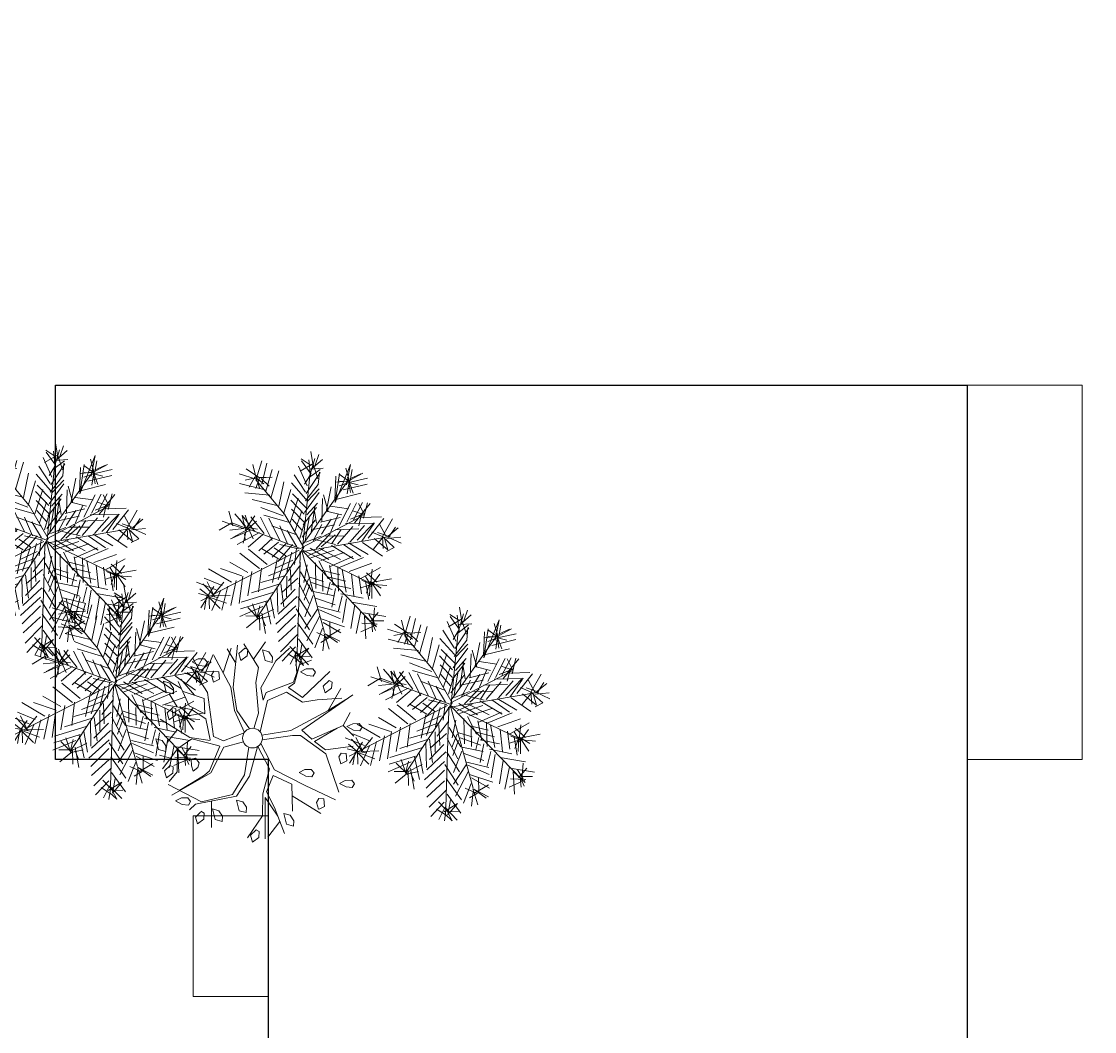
# Model space of a CAD drawing. Header units: millimetres. Extents: x -176651 to 388869, y -469666 to 486614.
# Drawn here: x 255969 to 270236, y 130625 to 144049 of the extents above; entities that cross this region are included whole.
import ezdxf

# ---------------------------------------------------------------- set-up
doc = ezdxf.new("R2010")
doc.units = ezdxf.units.MM
doc.layers.add('A- FURNITURE', color=252, linetype='Continuous', lineweight=0)
for name, color, linetype in [('ad-Plinth', 8, 'Continuous'), ('ad-Road', 8, 'Continuous'), ('ad-Road Hatch', 8, 'Continuous'), ('ad-Verandah', 8, 'Continuous')]:
    doc.layers.add(name, color=color, linetype=linetype)

# ---------------------------------------------------------------- blocks, each defined once
blk = doc.blocks.new('A$C4fb60e89')
at = {"layer": 'ad-Road Hatch', "ltscale": 5, "transparency": 33554687}
h = blk.add_hatch(dxfattribs=at)
h.set_pattern_fill('AR-HBONE', color=256, scale=15)
h.set_pattern_definition([(45, (-193247.7, -428758.8), (0, 2155.2615), [4572, -1524]), (135, (-192170.1, -427681.1), (2e-13, 2155.2615), [4572, -1524])])
h.paths.add_polyline_path([(175594, -250241), (169178, -249341), (167473, -249057), (167473, -138694), (101313, -138694), (101313, -199954), (101308, -237995), (101040, -268291), (101008, -280968), (101066, -293684), (101243, -311127), (100910, -319344), (100949, -333937), (100669, -366960), (100727, -390983), (100669, -404586), (100538, -420418), (100467, -428759), (92426, -427265), (92163, -427209), (92163, -321454), (24803, -321454), (24803, -412961), (15653, -411029), (15654, -321452), (-19535, -321452), (-34427, -319477), (-65207, -315395), (-171770, -301268), (-185854, -298333), (-193248, -296832), (-193244, -292908), (-191914, -285219), (-191839, -284679), (-183397, -286393), (-169723, -289243), (-53141, -304698), (-18730, -309262), (15653, -309262), (15653, 703), (24803, 1115), (24803, -129544), (92163, -129544), (92163, 15133), (101313, 17713), (101313, -129544), (167473, -129544), (167473, 35552), (175738, 37855), (175849, 28595), (175836, 25947), (175777, 14040), (175855, 2316), (175660, -18036), (175731, -34039), (175718, -46839), (175673, -63402), (175816, -82072), (175542, -106356), (175490, -124641), (175575, -145019), (175731, -168892), (175797, -181269), (175797, -192667), (175744, -208200), (175829, -223277), (175888, -234871)])
h.paths.add_polyline_path([(24803, -309264), (92163, -309264), (92163, -138694), (24803, -138694)], flags=16)
blk = doc.blocks.new('A$C92fa9908')
at = {"layer": 'ad-Plinth', "ltscale": 5}
blk.add_lwpolyline([(0, 13620), (12120, 13620), (12120, 0), (0, 0), (0, 4745), (2830, 4745), (2830, 8645), (0, 8645)], close=True, dxfattribs=at)
at = {"layer": 'ad-Verandah', "lineweight": 9}
for points in [[(12120, 13620), (13650, 13620), (13650, 8645), (12120, 8645)], [(2830, 7895), (1830, 7895), (1830, 5495), (2830, 5495)]]:
    blk.add_lwpolyline(points, close=True, dxfattribs=at)
blk = doc.blocks.new('zw$C194')
at = {"layer": 'ad-Plinth', "ltscale": 5}
blk.add_blockref('A$C92fa9908', (64583, -303164), dxfattribs=at)
blk = doc.blocks.new('etgetg')
at = {"color": 4, "transparency": 33554546}
for p, q in [((260795.957, 1945748.695, 129.914), (260795.755, 1945748.822, 129.914)), ((260795.863, 1945748.863, 129.914), (260796.003, 1945748.699, 129.914)), ((260795.957, 1945748.695, 129.914), (260796.091, 1945748.909, 129.914)), ((260795.959, 1945748.723, 129.914), (260795.966, 1945748.892, 129.914)), ((260796.01, 1945748.608, 129.914), (260796.151, 1945748.861, 129.914)), ((260796.711, 1945748.678, 129.914), (260796.604, 1945748.796, 129.914)), ((260796.732, 1945748.638, 129.914), (260796.753, 1945748.857, 129.914)), ((260796.762, 1945748.665, 129.914), (260796.846, 1945748.79, 129.914)), ((260796.034, 1945748.523, 129.914), (260795.726, 1945748.694, 129.914)), ((260795.952, 1945748.712, 129.914), (260795.812, 1945748.719, 129.914)), ((260795.948, 1945748.729, 129.914), (260795.841, 1945748.616, 129.914)), ((260796.003, 1945748.699, 129.914), (260795.918, 1945748.573, 129.914)), ((260796.197, 1945748.144, 129.914), (260795.951, 1945748.684, 129.914)), ((260795.959, 1945748.723, 129.914), (260795.968, 1945748.559, 129.914)), ((260795.963, 1945748.706, 129.914), (260796.038, 1945748.607, 129.914)), ((260795.97, 1945748.717, 129.914), (260796.092, 1945748.678, 129.914)), ((260796.003, 1945748.699, 129.914), (260796.17, 1945748.663, 129.914)), ((260796.025, 1945748.686, 129.914), (260796.098, 1945748.559, 129.914)), ((260796.039, 1945748.506, 129.914), (260796.197, 1945748.763, 129.914)), ((260796.079, 1945748.397, 129.914), (260796.274, 1945748.72, 129.914)), ((260796.544, 1945748.714, 129.914), (260796.588, 1945748.43, 129.914)), ((260796.752, 1945748.699, 129.914), (260796.546, 1945748.641, 129.914)), ((260796.678, 1945748.567, 129.914), (260796.603, 1945748.768, 129.914)), ((260796.649, 1945748.54, 129.914), (260796.782, 1945748.754, 129.914)), ((260796.666, 1945748.545, 129.914), (260796.698, 1945748.758, 129.914)), ((260796.698, 1945748.628, 129.914), (260796.877, 1945748.716, 129.914)), ((260796.74, 1945748.677, 129.914), (260796.748, 1945748.485, 129.914)), ((260796.076, 1945748.442, 129.914), (260795.765, 1945748.557, 129.914)), ((260796.152, 1945748.269, 129.914), (260796.301, 1945748.561, 129.914)), ((260796.31, 1945747.648, 129.914), (260796.655, 1945748.551, 129.914)), ((260796.524, 1945748.264, 129.914), (260796.395, 1945748.523, 129.914)), ((260796.545, 1945748.353, 129.914), (260796.461, 1945748.616, 129.914)), ((260796.55, 1945748.336, 129.914), (260796.802, 1945748.556, 129.914)), ((260796.655, 1945748.551, 129.914), (260796.561, 1945748.46, 129.914)), ((260796.643, 1945748.529, 129.914), (260796.809, 1945748.595, 129.914)), ((260796.687, 1945748.634, 129.914), (260796.854, 1945748.599, 129.914)), ((260796.791, 1945748.562, 129.914), (260796.733, 1945748.407, 129.914)), ((260796.802, 1945748.556, 129.914), (260796.791, 1945748.562, 129.914)), ((260797.219, 1945748.554, 129.914), (260796.889, 1945748.118, 129.914)), ((260797.095, 1945748.306, 129.914), (260797.219, 1945748.554, 129.914)), ((260797.144, 1945748.524, 129.914), (260797.146, 1945748.321, 129.914)), ((260795.495, 1945748.175, 129.914), (260795.492, 1945748.378, 129.914)), ((260795.834, 1945748.447, 129.914), (260796.13, 1945748.282, 129.914)), ((260796.186, 1945748.15, 129.914), (260796.363, 1945748.44, 129.914)), ((260796.341, 1945747.703, 129.914), (260797.143, 1945748.366, 129.914)), ((260796.502, 1945748.147, 129.914), (260796.371, 1945748.378, 129.914)), ((260796.733, 1945748.407, 129.914), (260796.512, 1945748.242, 129.914)), ((260796.889, 1945748.118, 129.914), (260797.046, 1945748.477, 129.914)), ((260796.989, 1945748.452, 129.914), (260796.89, 1945748.146, 129.914)), ((260797.147, 1945748.349, 129.914), (260796.974, 1945748.374, 129.914)), ((260797.141, 1945748.338, 129.914), (260797.019, 1945748.377, 129.914)), ((260797.125, 1945748.361, 129.914), (260797.04, 1945748.466, 129.914)), ((260797.136, 1945748.355, 129.914), (260797.118, 1945748.192, 129.914)), ((260797.133, 1945748.4, 129.914), (260797.151, 1945748.174, 129.914)), ((260797.158, 1945748.343, 129.914), (260797.221, 1945748.481, 129.914)), ((260797.16, 1945748.371, 129.914), (260797.319, 1945748.397, 129.914)), ((260797.164, 1945748.354, 129.914), (260797.347, 1945748.396, 129.914)), ((260795.491, 1945748.22, 129.914), (260795.303, 1945748.167, 129.914)), ((260795.375, 1945748.271, 129.914), (260795.616, 1945748.108, 129.914)), ((260795.666, 1945748.094, 129.914), (260795.491, 1945748.22, 129.914)), ((260795.656, 1945748.128, 129.914), (260795.563, 1945748.324, 129.914)), ((260795.655, 1945748.1, 129.914), (260795.605, 1945748.243, 129.914)), ((260795.642, 1945748.078, 129.914), (260795.651, 1945748.275, 129.914)), ((260795.758, 1945748.028, 129.914), (260795.651, 1945748.275, 129.914)), ((260795.655, 1945748.1, 129.914), (260795.813, 1945748.228, 129.914)), ((260795.7, 1945748.104, 129.914), (260795.69, 1945748.268, 129.914)), ((260795.756, 1945748.231, 129.914), (260795.868, 1945747.967, 129.914)), ((260796.174, 1945748.128, 129.914), (260795.918, 1945748.314, 129.914)), ((260796.242, 1945748.018, 129.914), (260796.43, 1945748.302, 129.914)), ((260796.448, 1945748.076, 129.914), (260796.328, 1945748.301, 129.914)), ((260796.717, 1945748.301, 129.914), (260796.46, 1945748.098, 129.914)), ((260796.534, 1945748.23, 129.914), (260796.731, 1945748.351, 129.914)), ((260796.741, 1945748.215, 129.914), (260796.649, 1945747.92, 129.914)), ((260796.739, 1945748.029, 129.914), (260796.893, 1945748.332, 129.914)), ((260796.767, 1945748.028, 129.914), (260796.766, 1945748.259, 129.914)), ((260797.135, 1945748.327, 129.914), (260796.999, 1945748.316, 129.914)), ((260797.362, 1945748.243, 129.914), (260797.036, 1945748.252, 129.914)), ((260797.129, 1945748.316, 129.914), (260797.073, 1945748.189, 129.914)), ((260797.135, 1945748.327, 129.914), (260797.388, 1945748.316, 129.914)), ((260797.135, 1945748.327, 129.914), (260797.245, 1945748.266, 129.914)), ((260795.627, 1945748.102, 129.914), (260795.442, 1945748.132, 129.914)), ((260795.454, 1945748.025, 129.914), (260795.671, 1945748.077, 129.914)), ((260795.666, 1945748.094, 129.914), (260795.568, 1945747.918, 129.914)), ((260796.293, 1945747.644, 129.914), (260795.655, 1945748.1, 129.914)), ((260795.671, 1945748.077, 129.914), (260795.815, 1945748.155, 129.914)), ((260795.672, 1945748.105, 129.914), (260795.799, 1945748.049, 129.914)), ((260795.683, 1945748.099, 129.914), (260795.709, 1945747.94, 129.914)), ((260795.948, 1945747.851, 129.914), (260795.878, 1945748.192, 129.914)), ((260795.93, 1945748.206, 129.914), (260796.22, 1945748.03, 129.914)), ((260795.984, 1945748.147, 129.914), (260796.048, 1945747.823, 129.914)), ((260796.328, 1945747.653, 129.914), (260796.197, 1945748.144, 129.914)), ((260796.27, 1945747.887, 129.914), (260796.433, 1945748.127, 129.914)), ((260796.421, 1945747.976, 129.914), (260796.306, 1945748.184, 129.914)), ((260796.402, 1945747.943, 129.914), (260796.63, 1945748.119, 129.914)), ((260796.476, 1945747.816, 129.914), (260796.614, 1945748.142, 129.914)), ((260796.481, 1945748.058, 129.914), (260796.661, 1945748.173, 129.914)), ((260796.576, 1945747.918, 129.914), (260796.595, 1945748.081, 129.914)), ((260797.036, 1945747.993, 129.914), (260796.815, 1945748.088, 129.914)), ((260796.925, 1945748.156, 129.914), (260797.251, 1945748.147, 129.914)), ((260795.704, 1945748.059, 129.914), (260795.42, 1945748.015, 129.914)), ((260795.813, 1945747.997, 129.914), (260795.483, 1945747.922, 129.914)), ((260795.618, 1945748.034, 129.914), (260795.603, 1945747.956, 129.914)), ((260795.851, 1945747.962, 129.914), (260795.615, 1945747.849, 129.914)), ((260795.996, 1945748.04, 129.914), (260796.285, 1945747.835, 129.914)), ((260796.135, 1945747.746, 129.914), (260796.096, 1945748.013, 129.914)), ((260796.176, 1945747.925, 129.914), (260796.244, 1945747.685, 129.914)), ((260796.366, 1945747.877, 129.914), (260796.278, 1945748.055, 129.914)), ((260796.311, 1945747.778, 129.914), (260796.45, 1945748.003, 129.914)), ((260796.345, 1945747.788, 129.914), (260796.572, 1945747.963, 129.914)), ((260796.514, 1945748.039, 129.914), (260796.37, 1945747.73, 129.914)), ((260796.732, 1945747.759, 129.914), (260796.888, 1945747.96, 129.914)), ((260796.745, 1945748.04, 129.914), (260796.932, 1945747.936, 129.914)), ((260797.083, 1945748.053, 129.914), (260796.858, 1945747.804, 129.914)), ((260796.972, 1945747.827, 129.914), (260797.162, 1945748.038, 129.914)), ((260797.036, 1945747.993, 129.914), (260797.036, 1945747.993, 129.914)), ((260797.062, 1945747.834, 129.914), (260797.24, 1945748.024, 129.914)), ((260797.21, 1945747.867, 129.914), (260797.085, 1945747.952, 129.914)), ((260797.142, 1945747.848, 129.914), (260797.334, 1945747.986, 129.914)), ((260797.221, 1945747.861, 129.914), (260797.184, 1945748.026, 129.914)), ((260797.197, 1945747.817, 129.914), (260797.301, 1945748.004, 129.914)), ((260795.686, 1945747.536, 129.914), (260795.489, 1945747.803, 129.914)), ((260795.799, 1945747.559, 129.914), (260795.614, 1945747.82, 129.914)), ((260795.966, 1945747.883, 129.914), (260795.741, 1945747.764, 129.914)), ((260795.964, 1945747.596, 129.914), (260795.781, 1945747.785, 129.914)), ((260796.025, 1945747.808, 129.914), (260795.795, 1945747.705, 129.914)), ((260796.299, 1945747.654, 129.914), (260797.204, 1945747.856, 129.914)), ((260796.471, 1945747.703, 129.914), (260796.642, 1945747.881, 129.914)), ((260796.494, 1945747.849, 129.914), (260796.803, 1945747.835, 129.914)), ((260796.779, 1945747.92, 129.914), (260796.603, 1945747.759, 129.914)), ((260796.632, 1945747.916, 129.914), (260796.902, 1945747.909, 129.914)), ((260796.949, 1945747.811, 129.914), (260797.327, 1945747.715, 129.914)), ((260797.199, 1945747.873, 129.914), (260797.029, 1945747.853, 129.914)), ((260797.205, 1945747.884, 129.914), (260797.066, 1945747.789, 129.914)), ((260797.188, 1945747.879, 129.914), (260797.109, 1945747.737, 129.914)), ((260797.164, 1945747.835, 129.914), (260797.431, 1945747.773, 129.914)), ((260795.282, 1945747.458, 129.914), (260795.034, 1945747.711, 129.914)), ((260795.185, 1945747.671, 129.914), (260795.436, 1945747.502, 129.914)), ((260795.522, 1945747.526, 129.914), (260795.328, 1945747.721, 129.914)), ((260795.483, 1945746.914, 129.914), (260796.328, 1945747.653, 129.914)), ((260796.113, 1945747.759, 129.914), (260795.888, 1945747.639, 129.914)), ((260796.196, 1945747.727, 129.914), (260795.946, 1945747.563, 129.914)), ((260796.072, 1945747.608, 129.914), (260795.949, 1945747.749, 129.914)), ((260796.254, 1945747.651, 129.914), (260796.034, 1945747.773, 129.914)), ((260796.232, 1945747.663, 129.914), (260796.15, 1945747.464, 129.914)), ((260796.375, 1945747.713, 129.914), (260796.59, 1945747.737, 129.914)), ((260796.483, 1945747.596, 129.914), (260796.72, 1945747.737, 129.914)), ((260796.483, 1945747.725, 129.914), (260796.747, 1945747.578, 129.914)), ((260796.556, 1945747.598, 129.914), (260796.775, 1945747.706, 129.914)), ((260796.63, 1945747.73, 129.914), (260796.891, 1945747.656, 129.914)), ((260796.703, 1945747.603, 129.914), (260796.873, 1945747.753, 129.914)), ((260796.775, 1945747.577, 129.914), (260797.03, 1945747.751, 129.914)), ((260796.795, 1945747.768, 129.914), (260797.101, 1945747.697, 129.914)), ((260796.937, 1945747.558, 129.914), (260797.187, 1945747.722, 129.914)), ((260797.039, 1945747.559, 129.914), (260797.316, 1945747.722, 129.914)), ((260797.31, 1945747.711, 129.914), (260797.094, 1945747.529, 129.914)), ((260797.19, 1945747.547, 129.914), (260797.458, 1945747.743, 129.914)), ((260797.375, 1945747.516, 129.914), (260797.569, 1945747.71, 129.914)), ((260797.382, 1945747.685, 129.914), (260797.425, 1945747.503, 129.914)), ((260796.259, 1945747.634, 129.914), (260794.82, 1945747.326, 129.914)), ((260795.055, 1945747.412, 129.914), (260794.831, 1945747.579, 129.914)), ((260795.007, 1945747.352, 129.914), (260794.908, 1945747.537, 129.914)), ((260795.147, 1945747.447, 129.914), (260794.945, 1945747.603, 129.914)), ((260795.012, 1945747.335, 129.914), (260794.971, 1945747.545, 129.914)), ((260795.303, 1945747.158, 129.914), (260795.447, 1945747.496, 129.914)), ((260795.578, 1945747.523, 129.914), (260795.441, 1945747.225, 129.914)), ((260795.594, 1945747.241, 129.914), (260795.714, 1945747.534, 129.914)), ((260795.947, 1945747.591, 129.914), (260795.805, 1945747.31, 129.914)), ((260795.885, 1945747.324, 129.914), (260796.072, 1945747.608, 129.914)), ((260796.142, 1945747.526, 129.914), (260795.903, 1945747.486, 129.914)), ((260796.158, 1945747.633, 129.914), (260796.029, 1945747.402, 129.914)), ((260796.275, 1945747.611, 129.914), (260796.223, 1945747.466, 129.914)), ((260796.258, 1945747.606, 129.914), (260797.475, 1945747.489, 129.914)), ((260796.292, 1945747.615, 129.914), (260796.298, 1945746.488, 129.914)), ((260796.298, 1945747.626, 129.914), (260797.073, 1945746.949, 129.914)), ((260796.954, 1945746.425, 129.914), (260796.303, 1945747.609, 129.914)), ((260796.362, 1945747.533, 129.914), (260796.583, 1945747.569, 129.914)), ((260796.382, 1945747.493, 129.914), (260796.71, 1945747.512, 129.914)), ((260796.411, 1945747.621, 129.914), (260796.61, 1945747.41, 129.914)), ((260796.522, 1945747.588, 129.914), (260796.76, 1945747.369, 129.914)), ((260796.69, 1945747.581, 129.914), (260796.927, 1945747.333, 129.914)), ((260796.847, 1945747.551, 129.914), (260797.029, 1945747.335, 129.914)), ((260796.92, 1945747.553, 129.914), (260797.13, 1945747.336, 129.914)), ((260797.099, 1945747.512, 129.914), (260797.307, 1945747.266, 129.914)), ((260797.217, 1945747.388, 129.914), (260797.386, 1945747.51, 129.914)), ((260797.386, 1945747.51, 129.914), (260797.255, 1945747.612, 129.914)), ((260797.262, 1945747.521, 129.914), (260797.4, 1945747.329, 129.914)), ((260797.464, 1945747.495, 129.914), (260797.327, 1945747.586, 129.914)), ((260797.375, 1945747.516, 129.914), (260797.345, 1945747.36, 129.914)), ((260797.375, 1945747.516, 129.914), (260797.491, 1945747.336, 129.914)), ((260797.397, 1945747.504, 129.914), (260797.4, 1945747.329, 129.914)), ((260797.436, 1945747.497, 129.914), (260797.593, 1945747.366, 129.914)), ((260797.453, 1945747.501, 129.914), (260797.608, 1945747.573, 129.914)), ((260797.464, 1945747.495, 129.914), (260797.575, 1945747.592, 129.914)), ((260794.946, 1945747.372, 129.914), (260794.799, 1945747.237, 129.914)), ((260794.929, 1945747.367, 129.914), (260794.819, 1945747.428, 129.914)), ((260794.912, 1945747.362, 129.914), (260794.837, 1945747.202, 129.914)), ((260794.94, 1945747.361, 129.914), (260794.85, 1945747.483, 129.914)), ((260794.946, 1945747.372, 129.914), (260794.904, 1945747.193, 129.914)), ((260794.929, 1945747.367, 129.914), (260795.04, 1945747.463, 129.914)), ((260795.116, 1945747.392, 129.914), (260794.931, 1945747.164, 129.914)), ((260795.056, 1945747.31, 129.914), (260794.94, 1945747.361, 129.914)), ((260794.99, 1945747.347, 129.914), (260795.182, 1945747.485, 129.914)), ((260795.219, 1945747.421, 129.914), (260795.059, 1945747.135, 129.914)), ((260795.345, 1945747.466, 129.914), (260795.19, 1945747.163, 129.914)), ((260795.987, 1945747.353, 129.914), (260795.655, 1945747.351, 129.914)), ((260796.082, 1945747.445, 129.914), (260795.776, 1945747.413, 129.914)), ((260796.23, 1945747.477, 129.914), (260795.88, 1945746.333, 129.914)), ((260796.216, 1945747.427, 129.914), (260796.018, 1945747.278, 129.914)), ((260796.08, 1945747.416, 129.914), (260796.018, 1945747.149, 129.914)), ((260796.311, 1945747.417, 129.914), (260796.206, 1945747.202, 129.914)), ((260796.223, 1945747.466, 129.914), (260796.23, 1945747.477, 129.914)), ((260796.424, 1945747.412, 129.914), (260796.341, 1945747.084, 129.914)), ((260796.475, 1945747.427, 129.914), (260796.531, 1945747.165, 129.914)), ((260796.503, 1945747.426, 129.914), (260796.831, 1945747.445, 129.914)), ((260796.928, 1945747.362, 129.914), (260796.6, 1945747.314, 129.914)), ((260797.424, 1945747.475, 129.914), (260797.608, 1945747.444, 129.914)), ((260794.934, 1945747.35, 129.914), (260795.044, 1945747.159, 129.914)), ((260794.956, 1945747.337, 129.914), (260795.141, 1945747.205, 129.914)), ((260794.99, 1945747.347, 129.914), (260795.218, 1945747.292, 129.914)), ((260795.498, 1945747.251, 129.914), (260795.882, 1945747.268, 129.914)), ((260795.77, 1945746.912, 129.914), (260795.853, 1945747.241, 129.914)), ((260795.91, 1945747.266, 129.914), (260795.868, 1945746.958, 129.914)), ((260796.147, 1945747.278, 129.914), (260795.888, 1945747.149, 129.914)), ((260796.009, 1945747.341, 129.914), (260795.936, 1945747.079, 129.914)), ((260796.139, 1945747.211, 129.914), (260796.204, 1945746.915, 129.914)), ((260796.167, 1945747.08, 129.914), (260796.281, 1945747.233, 129.914)), ((260796.201, 1945747.349, 129.914), (260796.284, 1945747.058, 129.914)), ((260796.293, 1945747.255, 129.914), (260796.463, 1945747.146, 129.914)), ((260796.423, 1945747.024, 129.914), (260796.479, 1945747.252, 129.914)), ((260796.475, 1945747.297, 129.914), (260796.695, 1945747.175, 129.914)), ((260796.595, 1945747.331, 129.914), (260796.577, 1945747.067, 129.914)), ((260796.7, 1945747.287, 129.914), (260796.624, 1945746.97, 129.914)), ((260796.705, 1945747.27, 129.914), (260797.062, 1945747.316, 129.914)), ((260796.743, 1945747.235, 129.914), (260796.718, 1945746.932, 129.914)), ((260796.83, 1945747.186, 129.914), (260797.147, 1945747.211, 129.914)), ((260797.491, 1945747.336, 129.914), (260797.377, 1945747.313, 129.914)), ((260795.672, 1945747.097, 129.914), (260795.305, 1945747.085, 129.914)), ((260795.777, 1945747.182, 129.914), (260795.337, 1945747.168, 129.914)), ((260795.51, 1945746.884, 129.914), (260795.4, 1945747.075, 129.914)), ((260795.488, 1945746.897, 129.914), (260795.475, 1945747.106, 129.914)), ((260795.655, 1945747.092, 129.914), (260795.641, 1945746.783, 129.914)), ((260795.729, 1945747.122, 129.914), (260795.706, 1945746.847, 129.914)), ((260796.074, 1945747.146, 129.914), (260795.837, 1945747.005, 129.914)), ((260796.277, 1945747.149, 129.914), (260796.151, 1945746.974, 129.914)), ((260796.306, 1945747.175, 129.914), (260796.547, 1945747.012, 129.914)), ((260796.466, 1945746.971, 129.914), (260796.546, 1945747.114, 129.914)), ((260796.532, 1945747.193, 129.914), (260796.752, 1945747.071, 129.914)), ((260796.555, 1945747.08, 129.914), (260796.792, 1945746.962, 129.914)), ((260796.851, 1945747.145, 129.914), (260796.804, 1945746.854, 129.914)), ((260796.939, 1945747.096, 129.914), (260796.906, 1945746.856, 129.914)), ((260796.943, 1945747.051, 129.914), (260797.245, 1945747.128, 129.914)), ((260797.147, 1945746.952, 129.914), (260797.047, 1945747.108, 129.914)), ((260797.062, 1945746.956, 129.914), (260797.132, 1945747.133, 129.914)), ((260795.596, 1945747.038, 129.914), (260795.267, 1945746.991, 129.914)), ((260795.506, 1945746.93, 129.914), (260795.345, 1945746.976, 129.914)), ((260795.524, 1945746.934, 129.914), (260795.476, 1945746.745, 129.914)), ((260795.483, 1945746.914, 129.914), (260795.563, 1945747.057, 129.914)), ((260795.5, 1945746.919, 129.914), (260795.728, 1945746.965, 129.914)), ((260795.54, 1945746.68, 129.914), (260795.564, 1945746.955, 129.914)), ((260796.025, 1945746.929, 129.914), (260795.702, 1945746.763, 129.914)), ((260796.075, 1945747.045, 129.914), (260795.769, 1945746.884, 129.914)), ((260796.18, 1945746.742, 129.914), (260796.086, 1945747.039, 129.914)), ((260796.101, 1945746.756, 129.914), (260796.281, 1945747.002, 129.914)), ((260796.291, 1945746.968, 129.914), (260796.532, 1945746.805, 129.914)), ((260796.295, 1945747.052, 129.914), (260796.554, 1945746.922, 129.914)), ((260796.48, 1945746.79, 129.914), (260796.592, 1945747.016, 129.914)), ((260796.644, 1945746.929, 129.914), (260796.914, 1945746.793, 129.914)), ((260797.112, 1945746.942, 129.914), (260796.921, 1945746.934, 129.914)), ((260796.959, 1945747.028, 129.914), (260797.067, 1945746.938, 129.914)), ((260797.051, 1945746.962, 129.914), (260796.973, 1945746.847, 129.914)), ((260797.003, 1945747.003, 129.914), (260796.98, 1945746.756, 129.914)), ((260797.064, 1945746.984, 129.914), (260797.005, 1945746.8, 129.914)), ((260797.056, 1945746.945, 129.914), (260797.022, 1945747.064, 129.914)), ((260797.08, 1945746.96, 129.914), (260797.025, 1945746.76, 129.914)), ((260797.045, 1945746.951, 129.914), (260797.262, 1945746.873, 129.914)), ((260797.055, 1945746.916, 129.914), (260797.213, 1945747.045, 129.914)), ((260797.182, 1945746.86, 129.914), (260797.064, 1945746.984, 129.914)), ((260797.069, 1945746.967, 129.914), (260797.344, 1945746.943, 129.914)), ((260797.084, 1945746.943, 129.914), (260797.144, 1945746.766, 129.914)), ((260795.488, 1945746.897, 129.914), (260795.316, 1945746.82, 129.914)), ((260795.516, 1945746.895, 129.914), (260795.657, 1945746.889, 129.914)), ((260795.55, 1945746.905, 129.914), (260795.567, 1945746.78, 129.914)), ((260795.697, 1945746.651, 129.914), (260795.992, 1945746.818, 129.914)), ((260796.017, 1945746.89, 129.914), (260796.116, 1945746.575, 129.914)), ((260796.29, 1945746.81, 129.914), (260796.061, 1945746.606, 129.914)), ((260796.308, 1945746.843, 129.914), (260796.572, 1945746.696, 129.914)), ((260796.312, 1945746.798, 129.914), (260796.551, 1945746.607, 129.914)), ((260796.654, 1945746.895, 129.914), (260796.556, 1945746.719, 129.914)), ((260796.566, 1945746.555, 129.914), (260796.697, 1945746.842, 129.914)), ((260796.751, 1945746.784, 129.914), (260797.06, 1945746.64, 129.914)), ((260795.957, 1945746.678, 129.914), (260795.675, 1945746.533, 129.914)), ((260795.986, 1945746.705, 129.914), (260796.107, 1945746.379, 129.914)), ((260796.042, 1945746.444, 129.914), (260796.297, 1945746.719, 129.914)), ((260796.301, 1945746.674, 129.914), (260796.574, 1945746.493, 129.914)), ((260796.782, 1945746.737, 129.914), (260796.651, 1945746.45, 129.914)), ((260795.668, 1945746.393, 129.914), (260795.946, 1945746.555, 129.914)), ((260796.054, 1945746.206, 129.914), (260795.943, 1945746.499, 129.914)), ((260796.289, 1945746.551, 129.914), (260796.122, 1945746.327, 129.914)), ((260796.306, 1945746.426, 129.914), (260796.198, 1945746.515, 129.914)), ((260796.509, 1945746.428, 129.914), (260796.315, 1945746.623, 129.914)), ((260796.356, 1945746.413, 129.914), (260796.404, 1945746.602, 129.914)), ((260796.84, 1945746.633, 129.914), (260796.703, 1945746.363, 129.914)), ((260796.87, 1945746.559, 129.914), (260796.806, 1945746.263, 129.914)), ((260796.866, 1945746.604, 129.914), (260797.142, 1945746.479, 129.914)), ((260796.87, 1945746.559, 129.914), (260796.986, 1945746.379, 129.914)), ((260796.916, 1945746.461, 129.914), (260797.056, 1945746.556, 129.914)), ((260796.971, 1945746.43, 129.914), (260796.932, 1945746.567, 129.914)), ((260796.954, 1945746.425, 129.914), (260797.025, 1945746.631, 129.914)), ((260795.877, 1945746.406, 129.914), (260795.657, 1945746.269, 129.914)), ((260795.904, 1945746.247, 129.914), (260795.805, 1945746.432, 129.914)), ((260795.881, 1945746.231, 129.914), (260795.968, 1945746.413, 129.914)), ((260796.284, 1945746.438, 129.914), (260796.214, 1945746.261, 129.914)), ((260796.339, 1945746.408, 129.914), (260796.219, 1945746.374, 129.914)), ((260796.292, 1945746.477, 129.914), (260796.299, 1945746.257, 129.914)), ((260796.3, 1945746.415, 129.914), (260796.506, 1945746.474, 129.914)), ((260796.303, 1945746.471, 129.914), (260796.465, 1945746.323, 129.914)), ((260796.303, 1945746.471, 129.914), (260796.431, 1945746.314, 129.914)), ((260796.987, 1945746.407, 129.914), (260796.766, 1945746.372, 129.914)), ((260797.004, 1945746.412, 129.914), (260796.81, 1945746.477, 129.914)), ((260796.938, 1945746.449, 129.914), (260796.916, 1945746.331, 129.914)), ((260796.944, 1945746.459, 129.914), (260796.961, 1945746.335, 129.914)), ((260796.951, 1945746.47, 129.914), (260797.101, 1945746.43, 129.914)), ((260795.863, 1945746.328, 129.914), (260795.75, 1945746.203, 129.914)), ((260795.756, 1945746.344, 129.914), (260795.864, 1945746.226, 129.914)), ((260795.872, 1945746.293, 129.914), (260795.816, 1945746.166, 129.914)), ((260795.838, 1945746.284, 129.914), (260796.043, 1945746.342, 129.914)), ((260795.848, 1945746.25, 129.914), (260795.916, 1945746.139, 129.914)), ((260795.869, 1945746.339, 129.914), (260795.983, 1945746.131, 129.914)), ((260795.888, 1945746.27, 129.914), (260796.027, 1945746.236, 129.914)), ((260795.916, 1945746.139, 129.914), (260795.888, 1945746.27, 129.914)), ((260796.043, 1945746.342, 129.914), (260795.904, 1945746.247, 129.914))]:
    blk.add_line(p, q, dxfattribs=at)
blk = doc.blocks.new('QWFQFR')
at = {"color": 55, "linetype": 'Continuous', "true_color": 0x999b37}
for p, q in [((260795.695, 1945699.952), (260795.948, 1945700.274)), ((260796.013, 1945700.003), (260796.202, 1945700.29)), ((260796.09, 1945699.783), (260796.294, 1945700.309)), ((260796.204, 1945700.096), (260796.149, 1945700.296)), ((260796.487, 1945699.949), (260796.379, 1945700.304)), ((260795.678, 1945700.009), (260795.52, 1945700.136)), ((260795.743, 1945699.807), (260795.621, 1945700.194)), ((260795.741, 1945700.268), (260795.655, 1945700.251)), ((260795.655, 1945700.251), (260795.728, 1945700.182)), ((260795.728, 1945700.182), (260795.805, 1945700.151)), ((260795.823, 1945700.247), (260795.741, 1945700.268)), ((260795.805, 1945700.151), (260795.848, 1945700.192)), ((260795.848, 1945700.192), (260795.823, 1945700.247)), ((260796.061, 1945699.792), (260795.955, 1945700.256)), ((260796.378, 1945700.245), (260796.284, 1945700.194)), ((260796.284, 1945700.194), (260796.286, 1945700.099)), ((260796.286, 1945700.099), (260796.383, 1945700.136)), ((260796.378, 1945700.245), (260796.41, 1945700.215)), ((260796.383, 1945700.136), (260796.41, 1945700.215)), ((260796.45, 1945700.072), (260796.665, 1945700.255)), ((260796.597, 1945700.159), (260796.596, 1945700.013)), ((260796.597, 1945700.159), (260796.674, 1945700.115)), ((260795.22, 1945700.102), (260795.218, 1945699.955)), ((260795.22, 1945700.102), (260795.296, 1945700.057)), ((260795.324, 1945699.974), (260795.296, 1945700.057)), ((260795.465, 1945699.699), (260795.405, 1945700.05)), ((260795.567, 1945699.815), (260795.45, 1945700.071)), ((260795.901, 1945700.055), (260795.857, 1945700.013)), ((260795.857, 1945700.013), (260795.859, 1945699.918)), ((260795.963, 1945700.032), (260795.901, 1945700.055)), ((260795.945, 1945699.935), (260795.963, 1945700.032)), ((260796.596, 1945700.013), (260796.68, 1945699.964)), ((260796.701, 1945700.032), (260796.674, 1945700.115)), ((260796.68, 1945699.964), (260796.701, 1945700.032)), ((260796.731, 1945699.971), (260796.95, 1945700.09)), ((260796.96, 1945699.748), (260797.014, 1945700.03)), ((260795.218, 1945699.955), (260795.303, 1945699.906)), ((260795.307, 1945699.725), (260795.246, 1945699.92)), ((260795.303, 1945699.906), (260795.324, 1945699.974)), ((260795.679, 1945699.74), (260795.436, 1945699.904)), ((260795.859, 1945699.918), (260795.879, 1945699.92)), ((260795.879, 1945699.92), (260795.945, 1945699.935)), ((260796.398, 1945699.767), (260796.487, 1945699.949)), ((260796.447, 1945699.68), (260796.731, 1945699.971)), ((260796.884, 1945699.636), (260797.107, 1945699.963)), ((260797.019, 1945699.839), (260797.193, 1945699.855)), ((260795.249, 1945699.735), (260795.155, 1945699.684)), ((260795.482, 1945699.643), (260795.158, 1945699.796)), ((260795.249, 1945699.735), (260795.281, 1945699.704)), ((260795.254, 1945699.626), (260795.281, 1945699.704)), ((260795.638, 1945699.54), (260795.465, 1945699.699)), ((260795.679, 1945699.74), (260795.638, 1945699.54)), ((260795.667, 1945699.219), (260795.743, 1945699.807)), ((260796.028, 1945699.48), (260796.061, 1945699.792)), ((260796.057, 1945699.471), (260796.09, 1945699.783)), ((260796.328, 1945699.362), (260796.398, 1945699.767)), ((260796.895, 1945699.621), (260797.022, 1945699.836)), ((260797.094, 1945699.764), (260797.008, 1945699.746)), ((260797.008, 1945699.746), (260797.082, 1945699.677)), ((260797.177, 1945699.743), (260797.094, 1945699.764)), ((260797.202, 1945699.688), (260797.177, 1945699.743)), ((260795.361, 1945699.291), (260795.044, 1945699.628)), ((260795.155, 1945699.684), (260795.157, 1945699.589)), ((260795.157, 1945699.589), (260795.254, 1945699.626)), ((260795.632, 1945699.474), (260795.482, 1945699.643)), ((260796.432, 1945699.512), (260796.447, 1945699.68)), ((260796.432, 1945699.512), (260796.5, 1945699.602)), ((260796.5, 1945699.602), (260796.884, 1945699.636)), ((260796.803, 1945699.586), (260796.895, 1945699.621)), ((260796.822, 1945699.56), (260796.803, 1945699.586)), ((260796.824, 1945699.559), (260796.945, 1945699.408)), ((260796.945, 1945699.408), (260797.386, 1945699.648)), ((260797.082, 1945699.677), (260797.158, 1945699.646)), ((260797.158, 1945699.646), (260797.202, 1945699.688)), ((260795.226, 1945699.434), (260795.055, 1945699.305)), ((260795.616, 1945699.19), (260795.632, 1945699.474)), ((260796.08, 1945699.164), (260796.028, 1945699.48)), ((260796.159, 1945699.193), (260796.057, 1945699.471)), ((260796.283, 1945699.116), (260796.487, 1945699.493)), ((260796.487, 1945699.493), (260796.759, 1945699.534)), ((260796.759, 1945699.534), (260796.93, 1945699.35)), ((260797.347, 1945699.535), (260797.253, 1945699.484)), ((260797.253, 1945699.484), (260797.255, 1945699.389)), ((260797.255, 1945699.389), (260797.352, 1945699.426)), ((260797.347, 1945699.535), (260797.379, 1945699.504)), ((260797.352, 1945699.426), (260797.379, 1945699.504)), ((260794.921, 1945699.391), (260794.919, 1945699.245)), ((260794.921, 1945699.391), (260794.997, 1945699.347)), ((260795.025, 1945699.264), (260794.997, 1945699.347)), ((260795.611, 1945699.181), (260795.361, 1945699.291)), ((260796.212, 1945699.184), (260796.328, 1945699.362)), ((260796.93, 1945699.35), (260797.126, 1945699.33)), ((260797.126, 1945699.33), (260797.447, 1945699.264)), ((260797.232, 1945699.153), (260797.469, 1945699.39)), ((260795.171, 1945699.191), (260794.902, 1945698.984)), ((260795.04, 1945699.091), (260794.909, 1945699.168)), ((260794.919, 1945699.245), (260795.004, 1945699.195)), ((260795.004, 1945699.195), (260795.025, 1945699.264)), ((260795.165, 1945699.189), (260795.08, 1945698.893)), ((260795.381, 1945699.268), (260795.171, 1945699.191)), ((260795.691, 1945699.088), (260795.381, 1945699.268)), ((260795.78, 1945699.13), (260795.667, 1945699.219)), ((260795.78, 1945699.13), (260796.074, 1945699.158)), ((260796.68, 1945699.029), (260797.232, 1945699.153)), ((260797.6, 1945699.268), (260796.824, 1945698.992)), ((260797.232, 1945699.153), (260797.495, 1945699.235)), ((260795.012, 1945699.001), (260794.919, 1945698.95)), ((260795.012, 1945699.001), (260795.044, 1945698.971)), ((260795.284, 1945698.922), (260795.302, 1945699.005)), ((260795.302, 1945699.005), (260795.36, 1945699.003)), ((260795.36, 1945699.003), (260795.392, 1945698.932)), ((260795.717, 1945699.073), (260795.498, 1945698.795)), ((260795.763, 1945699.047), (260795.509, 1945698.761)), ((260795.691, 1945699.089), (260795.717, 1945699.073)), ((260795.763, 1945699.046), (260795.764, 1945699.046)), ((260796.033, 1945699.047), (260795.764, 1945699.046)), ((260796.282, 1945699.009), (260796.687, 1945698.955)), ((260796.294, 1945699.07), (260796.68, 1945699.029)), ((260796.824, 1945698.992), (260796.92, 1945698.843)), ((260797.371, 1945698.909), (260797.505, 1945699.053)), ((260794.919, 1945698.95), (260794.92, 1945698.855)), ((260794.92, 1945698.855), (260795.018, 1945698.893)), ((260795.08, 1945698.893), (260794.942, 1945698.797)), ((260795.018, 1945698.893), (260795.044, 1945698.971)), ((260795.285, 1945698.848), (260795.284, 1945698.922)), ((260795.361, 1945698.877), (260795.285, 1945698.848)), ((260795.392, 1945698.932), (260795.361, 1945698.877)), ((260796.084, 1945698.958), (260795.931, 1945698.621)), ((260796.197, 1945698.936), (260795.993, 1945698.585)), ((260796.203, 1945698.938), (260796.272, 1945698.61)), ((260796.336, 1945698.581), (260796.252, 1945698.967)), ((260796.687, 1945698.955), (260796.789, 1945698.931)), ((260796.789, 1945698.931), (260797.047, 1945698.605)), ((260796.92, 1945698.843), (260797.371, 1945698.909)), ((260796.947, 1945698.804), (260797.284, 1945698.896)), ((260797.371, 1945698.909), (260797.469, 1945698.735)), ((260797.5, 1945698.898), (260797.414, 1945698.881)), ((260797.414, 1945698.881), (260797.488, 1945698.812)), ((260797.582, 1945698.877), (260797.5, 1945698.898)), ((260797.607, 1945698.822), (260797.582, 1945698.877)), ((260795.286, 1945698.422), (260794.921, 1945698.762)), ((260795.509, 1945698.761), (260794.929, 1945698.611)), ((260795.418, 1945698.755), (260795.185, 1945698.687)), ((260795.498, 1945698.795), (260795.418, 1945698.755)), ((260796.947, 1945698.804), (260797.06, 1945698.656)), ((260797.488, 1945698.812), (260797.564, 1945698.781)), ((260797.564, 1945698.781), (260797.607, 1945698.822)), ((260795.19, 1945698.687), (260795.048, 1945698.647)), ((260795.931, 1945698.621), (260795.709, 1945698.41)), ((260795.993, 1945698.585), (260795.754, 1945698.373)), ((260796.272, 1945698.61), (260796.099, 1945698.312)), ((260796.336, 1945698.581), (260796.672, 1945698.273)), ((260797.047, 1945698.605), (260797.083, 1945698.069)), ((260797.06, 1945698.656), (260797.428, 1945698.607)), ((260797.248, 1945698.562), (260797.205, 1945698.52)), ((260797.311, 1945698.539), (260797.248, 1945698.562)), ((260795.042, 1945698.544), (260794.956, 1945698.526)), ((260794.956, 1945698.526), (260795.03, 1945698.457)), ((260795.03, 1945698.457), (260795.106, 1945698.426)), ((260795.124, 1945698.522), (260795.042, 1945698.544)), ((260795.106, 1945698.426), (260795.149, 1945698.468)), ((260795.149, 1945698.468), (260795.124, 1945698.522)), ((260795.709, 1945698.41), (260795.286, 1945698.422)), ((260796.298, 1945698.513), (260796.157, 1945698.326)), ((260796.298, 1945698.513), (260796.508, 1945698.333)), ((260796.726, 1945698.477), (260796.64, 1945698.46)), ((260796.64, 1945698.46), (260796.713, 1945698.39)), ((260796.808, 1945698.456), (260796.726, 1945698.477)), ((260796.833, 1945698.401), (260796.808, 1945698.456)), ((260797.205, 1945698.52), (260797.207, 1945698.425)), ((260797.207, 1945698.425), (260797.227, 1945698.427)), ((260797.227, 1945698.427), (260797.292, 1945698.443)), ((260797.292, 1945698.443), (260797.311, 1945698.539)), ((260795.199, 1945698.414), (260795.103, 1945698.364)), ((260795.239, 1945698.295), (260795.155, 1945698.25)), ((260795.754, 1945698.373), (260795.199, 1945698.414)), ((260795.281, 1945698.271), (260795.244, 1945698.305)), ((260795.418, 1945698.392), (260795.324, 1945698.06)), ((260795.401, 1945698.295), (260795.399, 1945698.148)), ((260795.401, 1945698.295), (260795.477, 1945698.25)), ((260795.741, 1945698.325), (260795.739, 1945698.179)), ((260795.741, 1945698.325), (260795.817, 1945698.281)), ((260795.844, 1945698.198), (260795.817, 1945698.281)), ((260796.099, 1945698.312), (260796.019, 1945698.031)), ((260796.157, 1945698.326), (260796.206, 1945698.098)), ((260796.508, 1945698.333), (260796.422, 1945697.985)), ((260796.672, 1945698.273), (260797.014, 1945697.98)), ((260796.713, 1945698.39), (260796.79, 1945698.359)), ((260796.79, 1945698.359), (260796.833, 1945698.401)), ((260795.155, 1945698.25), (260795.157, 1945698.155)), ((260795.157, 1945698.155), (260795.254, 1945698.192)), ((260795.254, 1945698.192), (260795.281, 1945698.271)), ((260795.399, 1945698.148), (260795.484, 1945698.099)), ((260795.505, 1945698.168), (260795.477, 1945698.25)), ((260795.484, 1945698.099), (260795.505, 1945698.168)), ((260795.739, 1945698.179), (260795.824, 1945698.13)), ((260795.824, 1945698.13), (260795.844, 1945698.198)), ((260796.116, 1945698.256), (260795.975, 1945697.729)), ((260796.116, 1945698.256), (260796.217, 1945697.975)), ((260796.471, 1945698.183), (260796.779, 1945697.859)), ((260797.207, 1945698.198), (260797.121, 1945698.18)), ((260797.121, 1945698.18), (260797.194, 1945698.111)), ((260797.289, 1945698.177), (260797.207, 1945698.198)), ((260797.314, 1945698.122), (260797.289, 1945698.177)), ((260796.019, 1945698.031), (260795.752, 1945697.8)), ((260796.206, 1945698.098), (260796.239, 1945697.728)), ((260796.301, 1945697.987), (260796.299, 1945697.84)), ((260796.301, 1945697.987), (260796.377, 1945697.942)), ((260796.803, 1945698.057), (260796.76, 1945698.015)), ((260796.76, 1945698.015), (260796.762, 1945697.92)), ((260796.866, 1945698.034), (260796.803, 1945698.057)), ((260796.847, 1945697.937), (260796.866, 1945698.034)), ((260797.194, 1945698.111), (260797.271, 1945698.08)), ((260797.271, 1945698.08), (260797.314, 1945698.122)), ((260795.891, 1945697.875), (260795.797, 1945697.824)), ((260795.891, 1945697.875), (260795.923, 1945697.844)), ((260795.896, 1945697.766), (260795.923, 1945697.844)), ((260796.224, 1945697.9), (260796.015, 1945697.741)), ((260796.405, 1945697.859), (260796.377, 1945697.942)), ((260796.384, 1945697.791), (260796.405, 1945697.859)), ((260796.762, 1945697.92), (260796.782, 1945697.922)), ((260796.782, 1945697.922), (260796.847, 1945697.937)), ((260795.797, 1945697.824), (260795.799, 1945697.729)), ((260795.799, 1945697.729), (260795.896, 1945697.766)), ((260796.299, 1945697.84), (260796.384, 1945697.791))]:
    blk.add_line(p, q, dxfattribs=at)
blk.add_circle((260796.163, 1945699.063), 0.131, dxfattribs=at)
blk = doc.blocks.new('zw$1761')
at = {"color": 6, "xscale": 39.3712485404797, "yscale": 39.3712485404797, "zscale": 39.3712485404797, "rotation": 15.20137085992779}
for name, p in [('etgetg', (10181837.37, -76617806.23, -5772.08)), ('etgetg', (10181971.04, -76617810.79, -5764.33)), ('etgetg', (10181873.23, -76617880.86, -5775.82)), ('etgetg', (10182048.83, -76617892.14, -5773.77)), ('QWFQFR', (10181448.9, -76616062.8, -660.41))]:
    blk.add_blockref(name, p, dxfattribs=at)

msp = doc.modelspace()

# ---------------------------------------------------------------- block references
at = {"layer": 'ad-Road', "ltscale": 5}
msp.add_blockref('A$C4fb60e89', (191839, 428759), dxfattribs=at)

# ---------------------------------------------------------------- next in the draw order: block references
at = {"ltscale": 5}
msp.add_blockref('zw$C194', (191839, 428759), dxfattribs=at)
at = {"layer": 'A- FURNITURE', "color": 6, "xscale": 25.39807961885639, "yscale": 25.39807961885639, "zscale": 25.39807961885639}
msp.add_blockref('zw$1761', (173127, 121263), dxfattribs=at)

doc.saveas('drawing.dxf')
